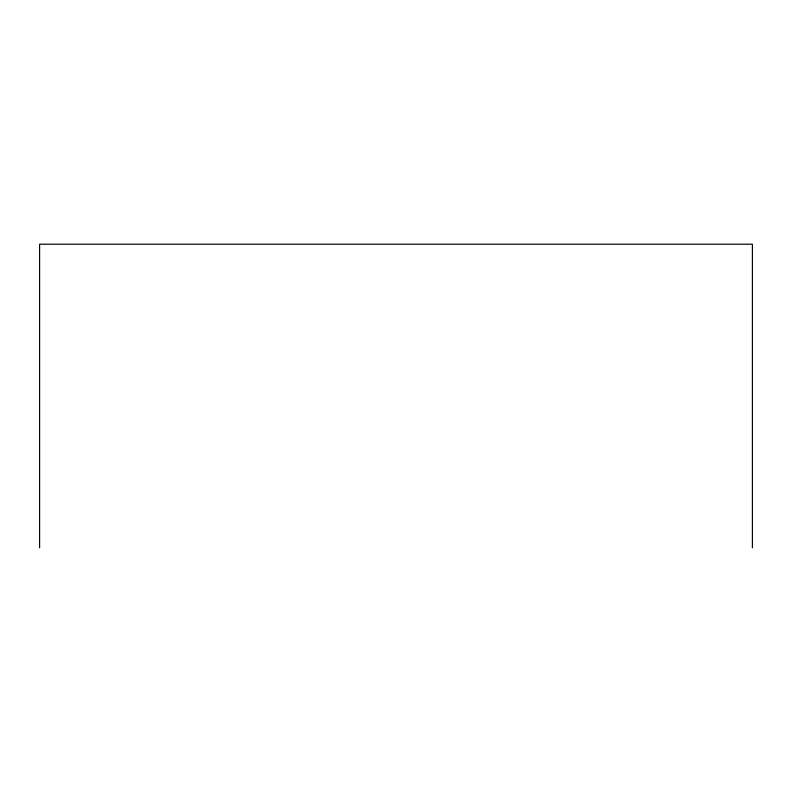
<?xml version="1.0" encoding="UTF-8"?>
<svg xmlns="http://www.w3.org/2000/svg" width="792" height="792" viewBox="0 0 792 792"><rect width="100%" height="100%" fill="white"/><g stroke="black" fill="none" stroke-linecap="round" stroke-linejoin="round"><path stroke-width="1.19" d="M752.4 547.787L752.4 244.213L39.6 244.213L39.6 547.787"/></g></svg>
